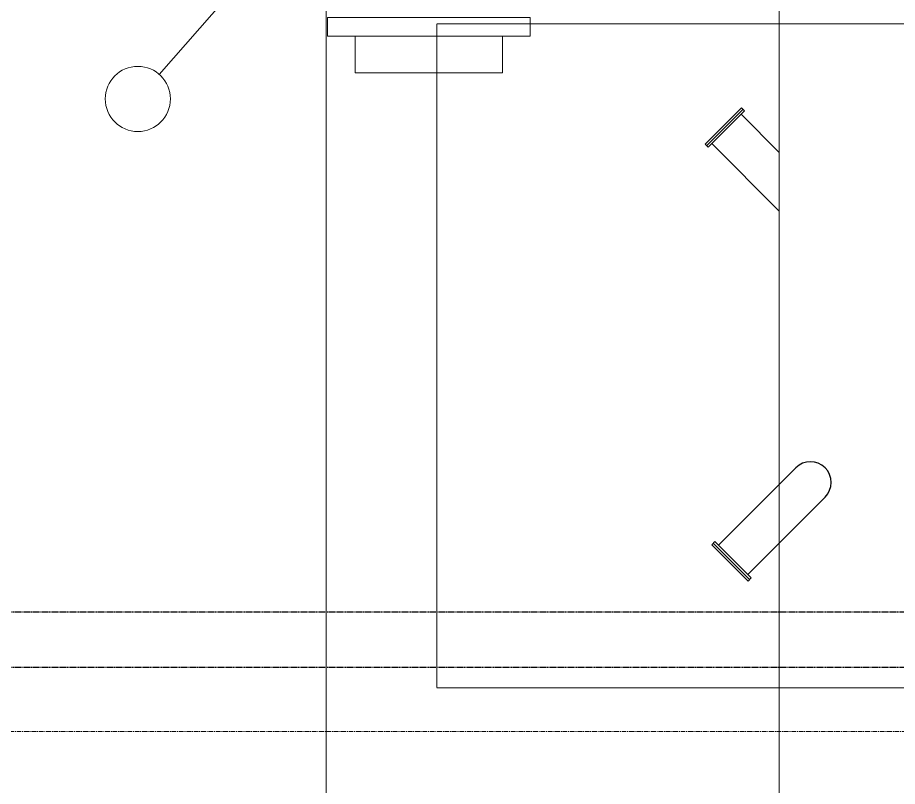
# Model space of a CAD drawing. Header units: inches. Extents: x 86328 to 235202, y 68629 to 184293.
# Drawn here: x 188622 to 191007, y 127043 to 129127 of the extents above; entities that cross this region are included whole.
import ezdxf

# ---------------------------------------------------------------- set-up
doc = ezdxf.new("R2010")
doc.units = ezdxf.units.IN
doc.header["$MEASUREMENT"] = 0
doc.linetypes.add('CENTER', pattern=[2, 1.25, -0.25, 0.25, -0.25])
doc.linetypes.add('HIDDEN', pattern=[0.375, 0.25, -0.125])
doc.layers.add('.5', color=8, linetype='Continuous', lineweight=0)
doc.layers.add('DIM', color=251, linetype='Continuous', lineweight=0)
doc.layers.add('M-HVAC-EQPM-NEW', color=5, linetype='Continuous')
doc.layers.add('pipes', color=2, linetype='Continuous')

# ---------------------------------------------------------------- blocks, each defined once
blk = doc.blocks.new('SPS')
at = {"layer": 'DIM', "color": 5, "linetype": 'Continuous'}
blk.add_line((250436.5, 206882.2), (251167, 206048.2), dxfattribs=at)
at = {"layer": 'DIM', "color": 5, "linetype": 'Continuous', "ltscale": 10}
for p, q in [((250711.5, 206202.3), (250161.5, 206202.3)), ((250161.5, 206202.3), (250161.5, 206152.3)), ((250711.5, 206152.3), (250711.5, 206202.3)), ((250161.5, 206152.3), (250711.5, 206152.3)), ((250236.5, 206052.3), (250236.5, 206152.3)), ((250236.5, 206152.3), (250636.5, 206152.3)), ((250636.5, 206152.3), (250636.5, 206052.3)), ((250636.5, 206052.3), (250236.5, 206052.3))]:
    blk.add_line(p, q, dxfattribs=at)
at = {"layer": 'DIM', "color": 5, "linetype": 'Continuous'}
blk.add_circle((251225.2, 205981.8), 88.3, dxfattribs=at)

msp = doc.modelspace()

# ---------------------------------------------------------------- linework, layer by layer
at = {"layer": '.5', "color": 8, "linetype": 'CENTER', "ltscale": 10}
msp.add_line((193391.9, 127191.7), (128877.6, 127191.7), dxfattribs=at)
at = {"layer": 'DIM', "color": 8}
msp.add_line((190686.3, 123749.9), (190686.3, 135137.7), dxfattribs=at)
at = {"layer": 'DIM', "color": 8, "linetype": 'HIDDEN', "ltscale": 7}
for p, q in [((189458.6, 129410.9), (189458.6, 127010.9)), ((192658.6, 129110.9), (189758.6, 129110.9)), ((189758.6, 129110.9), (189758.6, 127310.9)), ((189758.6, 127310.9), (192658.6, 127310.9))]:
    msp.add_line(p, q, dxfattribs=at)
at = {"layer": 'DIM', "color": 5, "linetype": 'HIDDEN', "lineweight": 25, "ltscale": 10}
for p, q in [((191769.5, 127515.4), (186726.3, 127515.4)), ((191769.5, 127365.4), (186726.3, 127365.4))]:
    msp.add_line(p, q, dxfattribs=at)
at = {"layer": 'pipes', "color": 8, "ltscale": 2000}
for p, q in [((190584.3, 128883.1), (190485.9, 128784.6)), ((190588.5, 128879), (190490, 128780.5)), ((190494.1, 128776.4), (190592.6, 128874.9)), ((190686.3, 128762.2), (190583.1, 128865.4)), ((190592.6, 128874.9), (190584.3, 128883.1)), ((190485.9, 128784.6), (190494.1, 128776.4)), ((190686.3, 128603.1), (190503.5, 128785.8)), ((190521.5, 127697.3), (190731.2, 127907.1)), ((190601, 127617.8), (190810.8, 127827.6)), ((190503.7, 127698.6), (190512, 127706.8)), ((190602.2, 127600.1), (190503.7, 127698.6)), ((190507.8, 127702.7), (190606.3, 127604.2)), ((190512, 127706.8), (190610.4, 127608.4)), ((190610.4, 127608.4), (190602.2, 127600.1))]:
    msp.add_line(p, q, dxfattribs=at)
msp.add_arc((190771, 127867.4), 56.2, 315, 135, dxfattribs=at)

# ---------------------------------------------------------------- block references
at = {"layer": 'M-HVAC-EQPM-NEW', "color": 8, "xscale": -1}
msp.add_blockref('SPS', (440173, -77074.9), dxfattribs=at)

doc.saveas('drawing.dxf')
